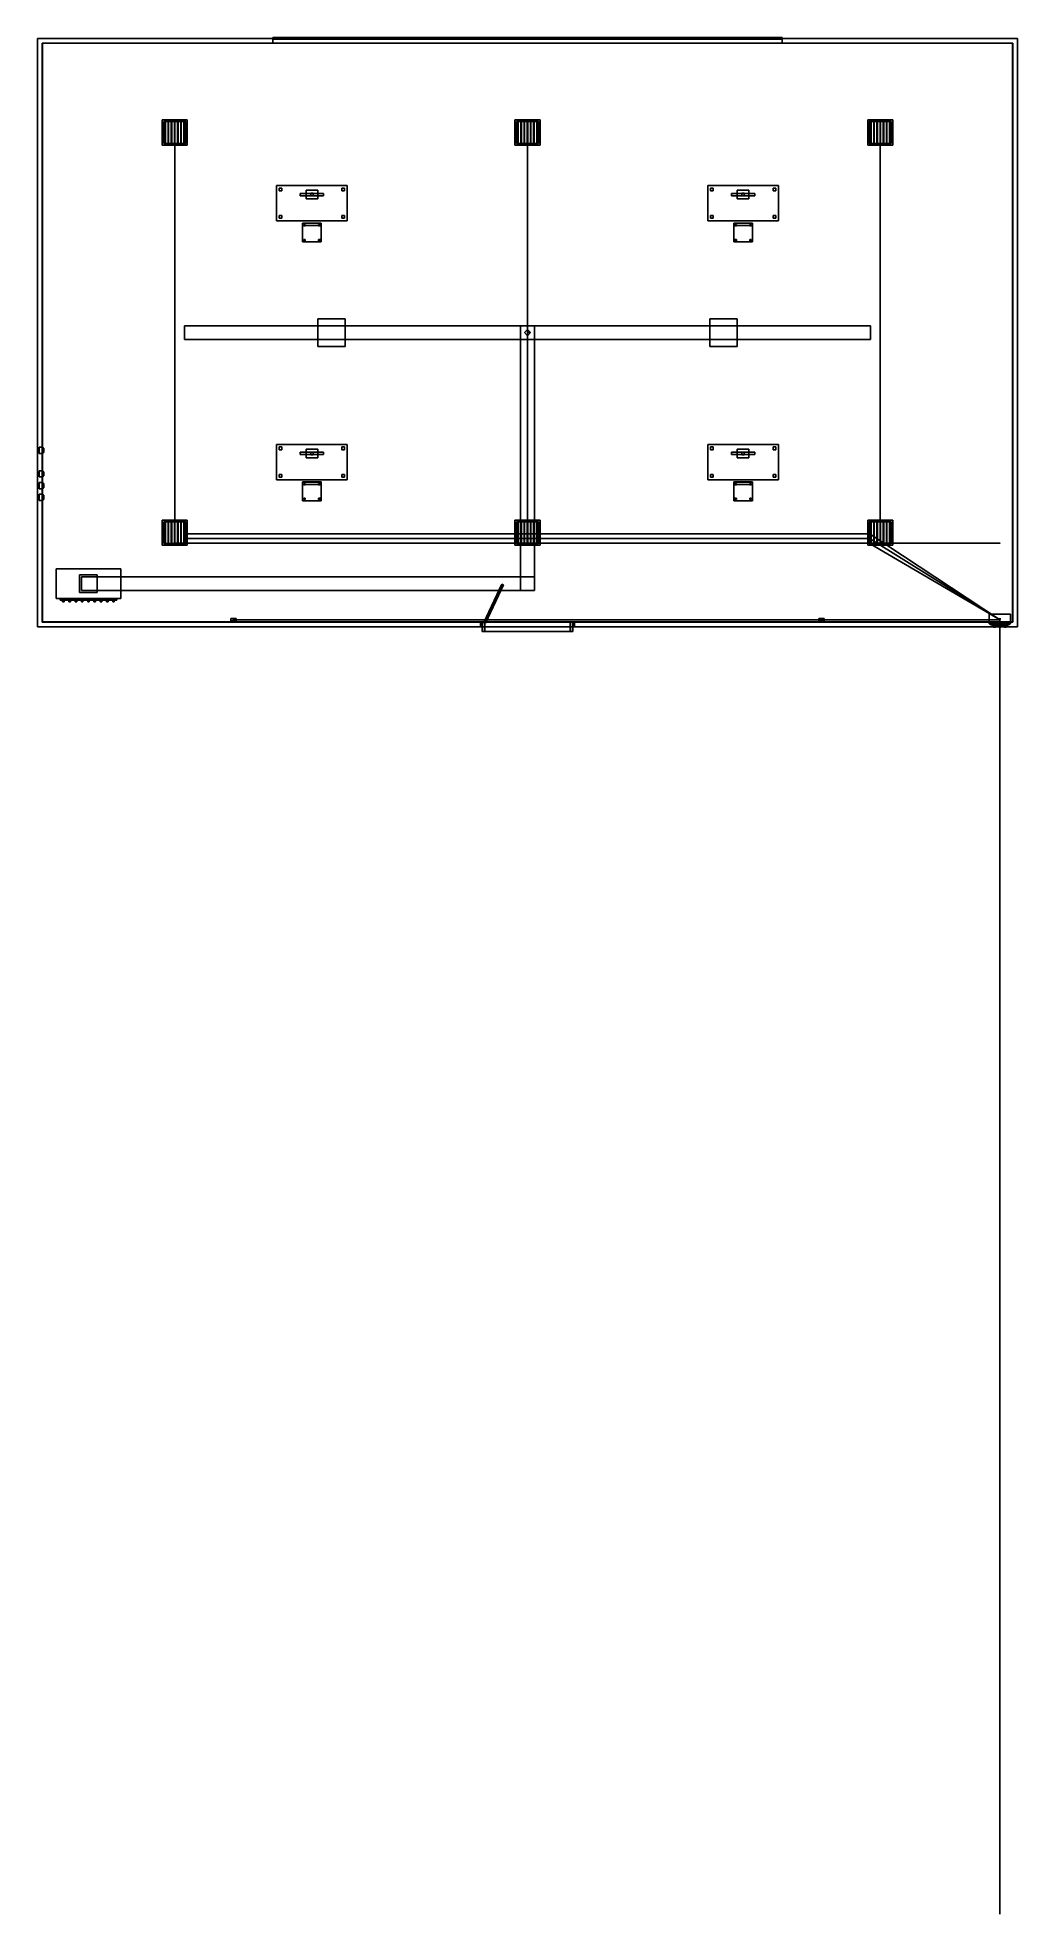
# Model space of a CAD drawing. Header units: millimetres. Extents: x -200500 to -175500, y -226300 to -178478.
import ezdxf

# ---------------------------------------------------------------- set-up
doc = ezdxf.new("R2010")
doc.units = ezdxf.units.MM

msp = doc.modelspace()

# ---------------------------------------------------------------- linework, layer by layer
at = {"layer": 'electrical'}
for p, q in [((-196992.21, -180900), (-197007.79, -180900)), ((-197007.79, -180900), (-197000, -180900)), ((-197000, -180900), (-196992.21, -180900)), ((-197000, -191370), (-197000, -180900)), ((-187992.21, -180900), (-188007.79, -180900)), ((-188007.79, -180900), (-188000, -180900)), ((-188000, -180900), (-187992.21, -180900)), ((-188000, -191370), (-188000, -180900)), ((-178992.21, -180900), (-179007.79, -180900)), ((-179007.79, -180900), (-179000, -180900)), ((-179000, -180900), (-178992.21, -180900)), ((-179000, -191370), (-179000, -180900)), ((-196750, -191141.26), (-196750, -191118.74)), ((-196750, -191118.74), (-196750, -191130)), ((-196750, -191130), (-196750, -191141.26)), ((-179250, -191130), (-196750, -191130)), ((-196750, -191261.26), (-196750, -191238.74)), ((-196750, -191238.74), (-196750, -191250)), ((-196750, -191250), (-196750, -191261.26)), ((-179250, -191250), (-196750, -191250)), ((-179257.14, -191140.86), (-179246.43, -191124.57)), ((-179246.43, -191124.57), (-179257.14, -191140.86)), ((-175957.14, -193310.86), (-179257.14, -191140.86)), ((-179256.86, -191261.04), (-179246.57, -191244.48)), ((-179246.57, -191244.48), (-179256.86, -191261.04)), ((-175956.86, -193311.04), (-179256.86, -191261.04)), ((-179250, -191141.26), (-179250, -191118.74)), ((-179250, -191118.74), (-179250, -191130)), ((-179250, -191130), (-179250, -191141.26)), ((-179250, -191130), (-179235.96, -191130)), ((-179235.96, -191130), (-179250, -191130)), ((-179250, -191261.26), (-179250, -191238.74)), ((-179250, -191238.74), (-179250, -191250)), ((-179250, -191250), (-179250, -191261.26)), ((-179250, -191250), (-179235.96, -191250)), ((-179235.96, -191250), (-179250, -191250)), ((-179246.57, -191244.48), (-179246.57, -191244.48)), ((-179246.43, -191124.57), (-179246.43, -191124.57)), ((-196992.21, -191370), (-197007.79, -191370)), ((-197007.79, -191370), (-197000, -191370)), ((-197000, -191377.79), (-197000, -191362.21)), ((-197000, -191362.21), (-197000, -191370)), ((-197000, -191370), (-197000, -191377.79)), ((-175950, -191370), (-197000, -191370)), ((-197000, -191370), (-196992.21, -191370)), ((-196750, -191381.26), (-196750, -191358.74)), ((-196750, -191358.74), (-196750, -191370)), ((-196750, -191370), (-196750, -191381.26)), ((-179250, -191370), (-196750, -191370)), ((-187992.21, -191370), (-188007.79, -191370)), ((-188007.79, -191370), (-188000, -191370)), ((-188000, -191370), (-187992.21, -191370)), ((-179256.56, -191381.22), (-179246.72, -191364.39)), ((-179246.72, -191364.39), (-179256.56, -191381.22)), ((-175956.56, -193311.22), (-179256.56, -191381.22)), ((-179250, -191381.26), (-179250, -191358.74)), ((-179250, -191358.74), (-179250, -191370)), ((-179250, -191370), (-179250, -191381.26)), ((-179250, -191370), (-179235.96, -191370)), ((-179235.96, -191370), (-179250, -191370)), ((-179246.72, -191364.39), (-179246.72, -191364.39)), ((-178992.21, -191370), (-179007.79, -191370)), ((-179007.79, -191370), (-179000, -191370)), ((-179000, -191370), (-178992.21, -191370)), ((-175950, -191377.79), (-175950, -191362.21)), ((-175950, -191362.21), (-175950, -191370)), ((-175950, -191370), (-175950, -191377.79)), ((-176225, -193425), (-176225, -193175)), ((-176225, -193175), (-175675, -193175)), ((-175675, -193425), (-175675, -193175)), ((-195565, -193350), (-195565, -193290)), ((-195565, -193290), (-195435, -193290)), ((-195565, -193350), (-195435, -193350)), ((-195491, -193320), (-195504.5, -193312.21)), ((-195504.5, -193312.21), (-195504.5, -193327.79)), ((-195504.5, -193327.79), (-195491, -193320)), ((-195500, -193327.79), (-195500, -193312.21)), ((-195500, -193312.21), (-195500, -193320)), ((-195500, -193320), (-175950, -193320)), ((-195500, -193320), (-195500, -193327.79)), ((-195500, -193320), (-195490.28, -193320)), ((-195490.28, -193320), (-195500, -193320)), ((-195435, -193350), (-195435, -193290)), ((-180565, -193350), (-180565, -193290)), ((-180565, -193290), (-180435, -193290)), ((-180565, -193350), (-180435, -193350)), ((-180491, -193320), (-180504.5, -193312.21)), ((-180504.5, -193312.21), (-180504.5, -193327.79)), ((-180504.5, -193327.79), (-180491, -193320)), ((-180500, -193327.79), (-180500, -193312.21)), ((-180500, -193312.21), (-180500, -193320)), ((-180500, -193320), (-175950, -193320)), ((-180500, -193320), (-180500, -193327.79)), ((-180500, -193320), (-180490.28, -193320)), ((-180490.28, -193320), (-180500, -193320)), ((-180435, -193350), (-180435, -193290)), ((-176225, -193425), (-175675, -193425)), ((-176185, -193452.5), (-176185, -193417.5)), ((-176185, -193417.5), (-175715, -193417.5)), ((-176185, -193452.5), (-175715, -193452.5)), ((-176137.5, -193490), (-176137.5, -193450)), ((-176137.5, -193450), (-176037.5, -193450)), ((-176137.5, -193490), (-176037.5, -193490)), ((-176064.12, -193480), (-176110.88, -193480)), ((-176110.88, -193480), (-176087.5, -193480)), ((-176064.12, -193505), (-176110.88, -193505)), ((-176110.88, -193505), (-176087.5, -193505)), ((-176087.5, -193480), (-176087.5, -193505)), ((-176087.5, -193480), (-176064.12, -193480)), ((-176087.5, -193505), (-176064.12, -193505)), ((-176037.5, -193490), (-176037.5, -193450)), ((-176000, -193490), (-176000, -193450)), ((-176000, -193450), (-175900, -193450)), ((-176000, -193490), (-175900, -193490)), ((-175926.62, -193480), (-175973.38, -193480)), ((-175973.38, -193480), (-175950, -193480)), ((-175926.62, -193505), (-175973.38, -193505)), ((-175973.38, -193505), (-175950, -193505)), ((-175968, -193300), (-175941, -193284.41)), ((-175941, -193315.59), (-175968, -193300)), ((-175934.41, -193300), (-175965.59, -193300)), ((-175965.59, -193300), (-175950, -193300)), ((-175957.14, -193310.86), (-175946.43, -193294.57)), ((-175946.43, -193294.57), (-175957.14, -193310.86)), ((-175956.86, -193311.04), (-175946.57, -193294.48)), ((-175946.57, -193294.48), (-175956.86, -193311.04)), ((-175956.56, -193311.22), (-175946.72, -193294.39)), ((-175946.72, -193294.39), (-175956.56, -193311.22)), ((-175937, -193300), (-175956.5, -193288.74)), ((-175956.5, -193288.74), (-175956.5, -193311.26)), ((-175937, -193300), (-175956.5, -193288.74)), ((-175956.5, -193288.74), (-175956.5, -193311.26)), ((-175937, -193300), (-175956.5, -193288.74)), ((-175956.5, -193288.74), (-175956.5, -193311.26)), ((-175956.5, -193311.26), (-175937, -193300)), ((-175956.5, -193311.26), (-175937, -193300)), ((-175956.5, -193311.26), (-175937, -193300)), ((-175950, -193300), (-175934.41, -193300)), ((-175950, -226300), (-175950, -193300)), ((-175950, -193300), (-175930.56, -193300)), ((-175930.56, -193300), (-175950, -193300)), ((-175950, -193300), (-175935.96, -193300)), ((-175935.96, -193300), (-175950, -193300)), ((-175950, -193300), (-175935.96, -193300)), ((-175935.96, -193300), (-175950, -193300)), ((-175950, -193300), (-175935.96, -193300)), ((-175935.96, -193300), (-175950, -193300)), ((-175950, -193327.79), (-175950, -193312.21)), ((-175950, -193312.21), (-175950, -193320)), ((-175950, -193327.79), (-175950, -193312.21)), ((-175950, -193312.21), (-175950, -193320)), ((-175950, -193320), (-175950, -193327.79)), ((-175950, -193320), (-175950, -193327.79)), ((-175950, -193480), (-175950, -193505)), ((-175950, -193480), (-175926.62, -193480)), ((-175950, -193505), (-175926.62, -193505)), ((-175946.72, -193294.39), (-175946.72, -193294.39)), ((-175946.57, -193294.48), (-175946.57, -193294.48)), ((-175946.43, -193294.57), (-175946.43, -193294.57)), ((-175941, -193284.41), (-175941, -193315.59)), ((-175900, -193490), (-175900, -193450)), ((-175862.5, -193490), (-175862.5, -193450)), ((-175862.5, -193450), (-175762.5, -193450)), ((-175862.5, -193490), (-175762.5, -193490)), ((-175789.12, -193480), (-175835.88, -193480)), ((-175835.88, -193480), (-175812.5, -193480)), ((-175789.12, -193505), (-175835.88, -193505)), ((-175835.88, -193505), (-175812.5, -193505)), ((-175812.5, -193480), (-175812.5, -193505)), ((-175812.5, -193480), (-175789.12, -193480)), ((-175812.5, -193505), (-175789.12, -193505)), ((-175762.5, -193490), (-175762.5, -193450)), ((-175715, -193452.5), (-175715, -193417.5)), ((-175934.41, -226300), (-175965.59, -226300)), ((-175965.59, -226300), (-175950, -226300)), ((-175950, -226300), (-175934.41, -226300))]:
    msp.add_line(p, q, dxfattribs=at)
at = {"layer": 'hvac'}
for p, q in [((-196750, -186175), (-196750, -185825)), ((-196750, -185825), (-179250, -185825)), ((-193350, -186350), (-193350, -185650)), ((-193350, -185650), (-192650, -185650)), ((-192650, -186350), (-192650, -185650)), ((-188175, -192575), (-188175, -185825)), ((-188175, -185825), (-187825, -185825)), ((-187825, -192575), (-187825, -185825)), ((-183350, -186350), (-183350, -185650)), ((-183350, -185650), (-182650, -185650)), ((-182650, -186350), (-182650, -185650)), ((-179250, -186175), (-179250, -185825)), ((-196750, -186175), (-179250, -186175)), ((-193350, -186350), (-192650, -186350)), ((-183350, -186350), (-182650, -186350)), ((-200025, -192775), (-200025, -192025)), ((-200025, -192025), (-198375, -192025)), ((-199425, -192625), (-199425, -192175)), ((-199425, -192175), (-198975, -192175)), ((-199375, -192575), (-199375, -192225)), ((-199375, -192225), (-187825, -192225)), ((-198975, -192625), (-198975, -192175)), ((-198375, -192775), (-198375, -192025)), ((-187825, -192575), (-187825, -192225)), ((-199425, -192625), (-198975, -192625)), ((-199375, -192575), (-187825, -192575)), ((-188175, -192575), (-187825, -192575)), ((-200025, -192775), (-198375, -192775)), ((-199925, -192820), (-199925, -192780)), ((-199925, -192780), (-198475, -192780)), ((-199925, -192820), (-198475, -192820)), ((-199860, -192860), (-199860, -192800)), ((-199860, -192800), (-199820, -192800)), ((-199860, -192860), (-199820, -192860)), ((-199820, -192860), (-199820, -192800)), ((-199700, -192860), (-199700, -192800)), ((-199700, -192800), (-199660, -192800)), ((-199700, -192860), (-199660, -192860)), ((-199660, -192860), (-199660, -192800)), ((-199540, -192860), (-199540, -192800)), ((-199540, -192800), (-199500, -192800)), ((-199540, -192860), (-199500, -192860)), ((-199500, -192860), (-199500, -192800)), ((-199380, -192860), (-199380, -192800)), ((-199380, -192800), (-199340, -192800)), ((-199380, -192860), (-199340, -192860)), ((-199340, -192860), (-199340, -192800)), ((-199220, -192860), (-199220, -192800)), ((-199220, -192800), (-199180, -192800)), ((-199220, -192860), (-199180, -192860)), ((-199180, -192860), (-199180, -192800)), ((-199060, -192860), (-199060, -192800)), ((-199060, -192800), (-199020, -192800)), ((-199060, -192860), (-199020, -192860)), ((-199020, -192860), (-199020, -192800)), ((-198900, -192860), (-198900, -192800)), ((-198900, -192800), (-198860, -192800)), ((-198900, -192860), (-198860, -192860)), ((-198860, -192860), (-198860, -192800)), ((-198740, -192860), (-198740, -192800)), ((-198740, -192800), (-198700, -192800)), ((-198740, -192860), (-198700, -192860)), ((-198700, -192860), (-198700, -192800)), ((-198580, -192860), (-198580, -192800)), ((-198580, -192800), (-198540, -192800)), ((-198580, -192860), (-198540, -192860)), ((-198540, -192860), (-198540, -192800)), ((-198475, -192820), (-198475, -192780))]:
    msp.add_line(p, q, dxfattribs=at)
at = {"layer": 'interiors'}
for p, q in [((-200500, -193500), (-200500, -178500)), ((-200500, -178500), (-175500, -178500)), ((-175620, -178620), (-200380, -178620)), ((-200380, -193380), (-200380, -178620)), ((-200375, -193375), (-200375, -178625)), ((-200375, -178625), (-175625, -178625)), ((-194500, -178522.5), (-194500, -178477.5)), ((-194500, -178477.5), (-181500, -178477.5)), ((-194500, -178500), (-181500, -178500)), ((-194500, -178620), (-194500, -178500)), ((-194500, -178522.5), (-181500, -178522.5)), ((-194500, -178620), (-181500, -178620)), ((-181500, -178522.5), (-181500, -178477.5)), ((-181500, -178620), (-181500, -178500)), ((-175625, -193375), (-175625, -178625)), ((-175620, -193380), (-175620, -178620)), ((-175500, -193500), (-175500, -178500)), ((-194400, -183150), (-194400, -182250)), ((-194400, -182250), (-192600, -182250)), ((-194335, -182385), (-194335, -182315)), ((-194335, -182315), (-194265, -182315)), ((-194335, -182385), (-194265, -182385)), ((-194265, -182385), (-194265, -182315)), ((-193800, -182510), (-193800, -182450)), ((-193800, -182450), (-193200, -182450)), ((-193800, -182510), (-193200, -182510)), ((-193650, -182590), (-193650, -182370)), ((-193650, -182370), (-193350, -182370)), ((-193650, -182590), (-193350, -182590)), ((-193530, -182515), (-193530, -182445)), ((-193530, -182445), (-193470, -182445)), ((-193530, -182515), (-193470, -182515)), ((-193470, -182515), (-193470, -182445)), ((-193350, -182590), (-193350, -182370)), ((-193200, -182510), (-193200, -182450)), ((-192735, -182385), (-192735, -182315)), ((-192735, -182315), (-192665, -182315)), ((-192735, -182385), (-192665, -182385)), ((-192665, -182385), (-192665, -182315)), ((-192600, -183150), (-192600, -182250)), ((-183400, -183150), (-183400, -182250)), ((-183400, -182250), (-181600, -182250)), ((-183335, -182385), (-183335, -182315)), ((-183335, -182315), (-183265, -182315)), ((-183335, -182385), (-183265, -182385)), ((-183265, -182385), (-183265, -182315)), ((-182800, -182510), (-182800, -182450)), ((-182800, -182450), (-182200, -182450)), ((-182800, -182510), (-182200, -182510)), ((-182650, -182590), (-182650, -182370)), ((-182650, -182370), (-182350, -182370)), ((-182650, -182590), (-182350, -182590)), ((-182530, -182515), (-182530, -182445)), ((-182530, -182445), (-182470, -182445)), ((-182530, -182515), (-182470, -182515)), ((-182470, -182515), (-182470, -182445)), ((-182350, -182590), (-182350, -182370)), ((-182200, -182510), (-182200, -182450)), ((-181735, -182385), (-181735, -182315)), ((-181735, -182315), (-181665, -182315)), ((-181735, -182385), (-181665, -182385)), ((-181665, -182385), (-181665, -182315)), ((-181600, -183150), (-181600, -182250)), ((-194400, -183150), (-192600, -183150)), ((-194335, -183085), (-194335, -183015)), ((-194335, -183015), (-194265, -183015)), ((-194335, -183085), (-194265, -183085)), ((-194265, -183085), (-194265, -183015)), ((-192735, -183085), (-192735, -183015)), ((-192735, -183015), (-192665, -183015)), ((-192735, -183085), (-192665, -183085)), ((-192665, -183085), (-192665, -183015)), ((-183400, -183150), (-181600, -183150)), ((-183335, -183085), (-183335, -183015)), ((-183335, -183015), (-183265, -183015)), ((-183335, -183085), (-183265, -183085)), ((-183265, -183085), (-183265, -183015)), ((-181735, -183085), (-181735, -183015)), ((-181735, -183015), (-181665, -183015)), ((-181735, -183085), (-181665, -183085)), ((-181665, -183085), (-181665, -183015)), ((-193740, -183272.5), (-193740, -183207.5)), ((-193740, -183207.5), (-193260, -183207.5)), ((-193740, -183690), (-193740, -183210)), ((-193740, -183210), (-193260, -183210)), ((-193740, -183272.5), (-193260, -183272.5)), ((-193707.5, -183277.5), (-193707.5, -183242.5)), ((-193707.5, -183242.5), (-193672.5, -183242.5)), ((-193707.5, -183277.5), (-193672.5, -183277.5)), ((-193707.5, -183657.5), (-193707.5, -183622.5)), ((-193707.5, -183622.5), (-193672.5, -183622.5)), ((-193672.5, -183277.5), (-193672.5, -183242.5)), ((-193672.5, -183657.5), (-193672.5, -183622.5)), ((-193327.5, -183277.5), (-193327.5, -183242.5)), ((-193327.5, -183242.5), (-193292.5, -183242.5)), ((-193327.5, -183277.5), (-193292.5, -183277.5)), ((-193327.5, -183657.5), (-193327.5, -183622.5)), ((-193327.5, -183622.5), (-193292.5, -183622.5)), ((-193292.5, -183277.5), (-193292.5, -183242.5)), ((-193292.5, -183657.5), (-193292.5, -183622.5)), ((-193260, -183272.5), (-193260, -183207.5)), ((-193260, -183690), (-193260, -183210)), ((-182740, -183272.5), (-182740, -183207.5)), ((-182740, -183207.5), (-182260, -183207.5)), ((-182740, -183690), (-182740, -183210)), ((-182740, -183210), (-182260, -183210)), ((-182740, -183272.5), (-182260, -183272.5)), ((-182707.5, -183277.5), (-182707.5, -183242.5)), ((-182707.5, -183242.5), (-182672.5, -183242.5)), ((-182707.5, -183277.5), (-182672.5, -183277.5)), ((-182707.5, -183657.5), (-182707.5, -183622.5)), ((-182707.5, -183622.5), (-182672.5, -183622.5)), ((-182672.5, -183277.5), (-182672.5, -183242.5)), ((-182672.5, -183657.5), (-182672.5, -183622.5)), ((-182327.5, -183277.5), (-182327.5, -183242.5)), ((-182327.5, -183242.5), (-182292.5, -183242.5)), ((-182327.5, -183277.5), (-182292.5, -183277.5)), ((-182327.5, -183657.5), (-182327.5, -183622.5)), ((-182327.5, -183622.5), (-182292.5, -183622.5)), ((-182292.5, -183277.5), (-182292.5, -183242.5)), ((-182292.5, -183657.5), (-182292.5, -183622.5)), ((-182260, -183272.5), (-182260, -183207.5)), ((-182260, -183690), (-182260, -183210)), ((-193740, -183690), (-193260, -183690)), ((-193707.5, -183657.5), (-193672.5, -183657.5)), ((-193327.5, -183657.5), (-193292.5, -183657.5)), ((-182740, -183690), (-182260, -183690)), ((-182707.5, -183657.5), (-182672.5, -183657.5)), ((-182327.5, -183657.5), (-182292.5, -183657.5)), ((-194400, -189750), (-194400, -188850)), ((-194400, -188850), (-192600, -188850)), ((-192600, -189750), (-192600, -188850)), ((-183400, -189750), (-183400, -188850)), ((-183400, -188850), (-181600, -188850)), ((-181600, -189750), (-181600, -188850)), ((-194335, -188985), (-194335, -188915)), ((-194335, -188915), (-194265, -188915)), ((-194335, -188985), (-194265, -188985)), ((-194265, -188985), (-194265, -188915)), ((-193800, -189110), (-193800, -189050)), ((-193800, -189050), (-193200, -189050)), ((-193800, -189110), (-193200, -189110)), ((-193650, -189190), (-193650, -188970)), ((-193650, -188970), (-193350, -188970)), ((-193650, -189190), (-193350, -189190)), ((-193530, -189115), (-193530, -189045)), ((-193530, -189045), (-193470, -189045)), ((-193530, -189115), (-193470, -189115)), ((-193470, -189115), (-193470, -189045)), ((-193350, -189190), (-193350, -188970)), ((-193200, -189110), (-193200, -189050)), ((-192735, -188985), (-192735, -188915)), ((-192735, -188915), (-192665, -188915)), ((-192735, -188985), (-192665, -188985)), ((-192665, -188985), (-192665, -188915)), ((-183335, -188985), (-183335, -188915)), ((-183335, -188915), (-183265, -188915)), ((-183335, -188985), (-183265, -188985)), ((-183265, -188985), (-183265, -188915)), ((-182800, -189110), (-182800, -189050)), ((-182800, -189050), (-182200, -189050)), ((-182800, -189110), (-182200, -189110)), ((-182650, -189190), (-182650, -188970)), ((-182650, -188970), (-182350, -188970)), ((-182650, -189190), (-182350, -189190)), ((-182530, -189115), (-182530, -189045)), ((-182530, -189045), (-182470, -189045)), ((-182530, -189115), (-182470, -189115)), ((-182470, -189115), (-182470, -189045)), ((-182350, -189190), (-182350, -188970)), ((-182200, -189110), (-182200, -189050)), ((-181735, -188985), (-181735, -188915)), ((-181735, -188915), (-181665, -188915)), ((-181735, -188985), (-181665, -188985)), ((-181665, -188985), (-181665, -188915)), ((-194400, -189750), (-192600, -189750)), ((-194335, -189685), (-194335, -189615)), ((-194335, -189615), (-194265, -189615)), ((-194335, -189685), (-194265, -189685)), ((-194265, -189685), (-194265, -189615)), ((-193740, -189872.5), (-193740, -189807.5)), ((-193740, -189807.5), (-193260, -189807.5)), ((-193740, -190290), (-193740, -189810)), ((-193740, -189810), (-193260, -189810)), ((-193707.5, -189877.5), (-193707.5, -189842.5)), ((-193707.5, -189842.5), (-193672.5, -189842.5)), ((-193672.5, -189877.5), (-193672.5, -189842.5)), ((-193327.5, -189877.5), (-193327.5, -189842.5)), ((-193327.5, -189842.5), (-193292.5, -189842.5)), ((-193292.5, -189877.5), (-193292.5, -189842.5)), ((-193260, -189872.5), (-193260, -189807.5)), ((-193260, -190290), (-193260, -189810)), ((-192735, -189685), (-192735, -189615)), ((-192735, -189615), (-192665, -189615)), ((-192735, -189685), (-192665, -189685)), ((-192665, -189685), (-192665, -189615)), ((-183400, -189750), (-181600, -189750)), ((-183335, -189685), (-183335, -189615)), ((-183335, -189615), (-183265, -189615)), ((-183335, -189685), (-183265, -189685)), ((-183265, -189685), (-183265, -189615)), ((-182740, -189872.5), (-182740, -189807.5)), ((-182740, -189807.5), (-182260, -189807.5)), ((-182740, -190290), (-182740, -189810)), ((-182740, -189810), (-182260, -189810)), ((-182707.5, -189877.5), (-182707.5, -189842.5)), ((-182707.5, -189842.5), (-182672.5, -189842.5)), ((-182672.5, -189877.5), (-182672.5, -189842.5)), ((-182327.5, -189877.5), (-182327.5, -189842.5)), ((-182327.5, -189842.5), (-182292.5, -189842.5)), ((-182292.5, -189877.5), (-182292.5, -189842.5)), ((-182260, -189872.5), (-182260, -189807.5)), ((-182260, -190290), (-182260, -189810)), ((-181735, -189685), (-181735, -189615)), ((-181735, -189615), (-181665, -189615)), ((-181735, -189685), (-181665, -189685)), ((-181665, -189685), (-181665, -189615)), ((-193740, -189872.5), (-193260, -189872.5)), ((-193740, -190290), (-193260, -190290)), ((-193707.5, -189877.5), (-193672.5, -189877.5)), ((-193707.5, -190257.5), (-193707.5, -190222.5)), ((-193707.5, -190222.5), (-193672.5, -190222.5)), ((-193707.5, -190257.5), (-193672.5, -190257.5)), ((-193672.5, -190257.5), (-193672.5, -190222.5)), ((-193327.5, -189877.5), (-193292.5, -189877.5)), ((-193327.5, -190257.5), (-193327.5, -190222.5)), ((-193327.5, -190222.5), (-193292.5, -190222.5)), ((-193327.5, -190257.5), (-193292.5, -190257.5)), ((-193292.5, -190257.5), (-193292.5, -190222.5)), ((-182740, -189872.5), (-182260, -189872.5)), ((-182740, -190290), (-182260, -190290)), ((-182707.5, -189877.5), (-182672.5, -189877.5)), ((-182707.5, -190257.5), (-182707.5, -190222.5)), ((-182707.5, -190222.5), (-182672.5, -190222.5)), ((-182707.5, -190257.5), (-182672.5, -190257.5)), ((-182672.5, -190257.5), (-182672.5, -190222.5)), ((-182327.5, -189877.5), (-182292.5, -189877.5)), ((-182327.5, -190257.5), (-182327.5, -190222.5)), ((-182327.5, -190222.5), (-182292.5, -190222.5)), ((-182327.5, -190257.5), (-182292.5, -190257.5)), ((-182292.5, -190257.5), (-182292.5, -190222.5)), ((-189110.39, -193390.49), (-188653.96, -192411.68)), ((-189069.61, -193409.51), (-188613.18, -192430.7)), ((-188613.18, -192430.7), (-188653.96, -192411.68)), ((-200500, -193500), (-189200, -193500)), ((-200500, -193500), (-175500, -193500)), ((-175620, -193380), (-200380, -193380)), ((-189200, -193380), (-200380, -193380)), ((-200375, -193375), (-175625, -193375)), ((-189200, -193500), (-189200, -193380)), ((-189200, -193380), (-186800, -193380)), ((-189200, -193500), (-186800, -193500)), ((-189155, -193620), (-189155, -193380)), ((-189155, -193380), (-189085, -193380)), ((-189155, -193620), (-189085, -193620)), ((-189150, -193620), (-189150, -193380)), ((-189150, -193380), (-186850, -193380)), ((-189150, -193620), (-186850, -193620)), ((-189069.61, -193409.51), (-189110.39, -193390.49)), ((-189085, -193620), (-189085, -193380)), ((-186915, -193620), (-186915, -193380)), ((-186915, -193380), (-186845, -193380)), ((-186915, -193620), (-186845, -193620)), ((-186850, -193620), (-186850, -193380)), ((-186845, -193620), (-186845, -193380)), ((-186800, -193500), (-186800, -193380)), ((-175620, -193380), (-186800, -193380)), ((-186800, -193500), (-175500, -193500))]:
    msp.add_line(p, q, dxfattribs=at)
at = {"layer": 'lighting'}
for p, q in [((-197320, -181220), (-197320, -180580)), ((-197320, -180580), (-196680, -180580)), ((-197280, -181180), (-197280, -180620)), ((-197280, -180620), (-196720, -180620)), ((-197246, -181170), (-197246, -180630)), ((-197246, -180630), (-197234, -180630)), ((-197234, -181170), (-197234, -180630)), ((-197166, -181170), (-197166, -180630)), ((-197166, -180630), (-197154, -180630)), ((-197154, -181170), (-197154, -180630)), ((-197086, -181170), (-197086, -180630)), ((-197086, -180630), (-197074, -180630)), ((-197074, -181170), (-197074, -180630)), ((-197006, -181170), (-197006, -180630)), ((-197006, -180630), (-196994, -180630)), ((-196994, -181170), (-196994, -180630)), ((-196926, -181170), (-196926, -180630)), ((-196926, -180630), (-196914, -180630)), ((-196914, -181170), (-196914, -180630)), ((-196846, -181170), (-196846, -180630)), ((-196846, -180630), (-196834, -180630)), ((-196834, -181170), (-196834, -180630)), ((-196766, -181170), (-196766, -180630)), ((-196766, -180630), (-196754, -180630)), ((-196754, -181170), (-196754, -180630)), ((-196720, -181180), (-196720, -180620)), ((-196680, -181220), (-196680, -180580)), ((-188320, -181220), (-188320, -180580)), ((-188320, -180580), (-187680, -180580)), ((-188280, -181180), (-188280, -180620)), ((-188280, -180620), (-187720, -180620)), ((-188246, -181170), (-188246, -180630)), ((-188246, -180630), (-188234, -180630)), ((-188234, -181170), (-188234, -180630)), ((-188166, -181170), (-188166, -180630)), ((-188166, -180630), (-188154, -180630)), ((-188154, -181170), (-188154, -180630)), ((-188086, -181170), (-188086, -180630)), ((-188086, -180630), (-188074, -180630)), ((-188074, -181170), (-188074, -180630)), ((-188006, -181170), (-188006, -180630)), ((-188006, -180630), (-187994, -180630)), ((-187994, -181170), (-187994, -180630)), ((-187926, -181170), (-187926, -180630)), ((-187926, -180630), (-187914, -180630)), ((-187914, -181170), (-187914, -180630)), ((-187846, -181170), (-187846, -180630)), ((-187846, -180630), (-187834, -180630)), ((-187834, -181170), (-187834, -180630)), ((-187766, -181170), (-187766, -180630)), ((-187766, -180630), (-187754, -180630)), ((-187754, -181170), (-187754, -180630)), ((-187720, -181180), (-187720, -180620)), ((-187680, -181220), (-187680, -180580)), ((-179320, -181220), (-179320, -180580)), ((-179320, -180580), (-178680, -180580)), ((-179280, -181180), (-179280, -180620)), ((-179280, -180620), (-178720, -180620)), ((-179246, -181170), (-179246, -180630)), ((-179246, -180630), (-179234, -180630)), ((-179234, -181170), (-179234, -180630)), ((-179166, -181170), (-179166, -180630)), ((-179166, -180630), (-179154, -180630)), ((-179154, -181170), (-179154, -180630)), ((-179086, -181170), (-179086, -180630)), ((-179086, -180630), (-179074, -180630)), ((-179074, -181170), (-179074, -180630)), ((-179006, -181170), (-179006, -180630)), ((-179006, -180630), (-178994, -180630)), ((-178994, -181170), (-178994, -180630)), ((-178926, -181170), (-178926, -180630)), ((-178926, -180630), (-178914, -180630)), ((-178914, -181170), (-178914, -180630)), ((-178846, -181170), (-178846, -180630)), ((-178846, -180630), (-178834, -180630)), ((-178834, -181170), (-178834, -180630)), ((-178766, -181170), (-178766, -180630)), ((-178766, -180630), (-178754, -180630)), ((-178754, -181170), (-178754, -180630)), ((-178720, -181180), (-178720, -180620)), ((-178680, -181220), (-178680, -180580)), ((-197320, -181220), (-196680, -181220)), ((-197280, -181180), (-196720, -181180)), ((-197246, -181170), (-197234, -181170)), ((-197166, -181170), (-197154, -181170)), ((-197086, -181170), (-197074, -181170)), ((-197006, -181170), (-196994, -181170)), ((-196991, -180900), (-197004.5, -180892.21)), ((-197004.5, -180892.21), (-197004.5, -180907.79)), ((-197004.5, -180907.79), (-196991, -180900)), ((-196926, -181170), (-196914, -181170)), ((-196846, -181170), (-196834, -181170)), ((-196766, -181170), (-196754, -181170)), ((-188320, -181220), (-187680, -181220)), ((-188280, -181180), (-187720, -181180)), ((-188246, -181170), (-188234, -181170)), ((-188166, -181170), (-188154, -181170)), ((-188086, -181170), (-188074, -181170)), ((-188006, -181170), (-187994, -181170)), ((-187991, -180900), (-188004.5, -180892.21)), ((-188004.5, -180892.21), (-188004.5, -180907.79)), ((-188004.5, -180907.79), (-187991, -180900)), ((-187926, -181170), (-187914, -181170)), ((-187846, -181170), (-187834, -181170)), ((-187766, -181170), (-187754, -181170)), ((-179320, -181220), (-178680, -181220)), ((-179280, -181180), (-178720, -181180)), ((-179246, -181170), (-179234, -181170)), ((-179166, -181170), (-179154, -181170)), ((-179086, -181170), (-179074, -181170)), ((-179006, -181170), (-178994, -181170)), ((-178991, -180900), (-179004.5, -180892.21)), ((-179004.5, -180892.21), (-179004.5, -180907.79)), ((-179004.5, -180907.79), (-178991, -180900)), ((-178926, -181170), (-178914, -181170)), ((-178846, -181170), (-178834, -181170)), ((-178766, -181170), (-178754, -181170)), ((-197320, -191420), (-197320, -190780)), ((-197320, -190780), (-196680, -190780)), ((-196680, -191420), (-196680, -190780)), ((-188320, -191420), (-188320, -190780)), ((-188320, -190780), (-187680, -190780)), ((-187680, -191420), (-187680, -190780)), ((-179320, -191420), (-179320, -190780)), ((-179320, -190780), (-178680, -190780)), ((-178680, -191420), (-178680, -190780)), ((-197280, -191380), (-197280, -190820)), ((-197280, -190820), (-196720, -190820)), ((-197246, -191370), (-197246, -190830)), ((-197246, -190830), (-197234, -190830)), ((-197234, -191370), (-197234, -190830)), ((-197166, -191370), (-197166, -190830)), ((-197166, -190830), (-197154, -190830)), ((-197154, -191370), (-197154, -190830)), ((-197086, -191370), (-197086, -190830)), ((-197086, -190830), (-197074, -190830)), ((-197074, -191370), (-197074, -190830)), ((-197006, -191370), (-197006, -190830)), ((-197006, -190830), (-196994, -190830)), ((-196991, -191100), (-197004.5, -191092.21)), ((-197004.5, -191092.21), (-197004.5, -191107.79)), ((-197004.5, -191107.79), (-196991, -191100)), ((-196994, -191370), (-196994, -190830)), ((-196926, -191370), (-196926, -190830)), ((-196926, -190830), (-196914, -190830)), ((-196914, -191370), (-196914, -190830)), ((-196846, -191370), (-196846, -190830)), ((-196846, -190830), (-196834, -190830)), ((-196834, -191370), (-196834, -190830)), ((-196766, -191370), (-196766, -190830)), ((-196766, -190830), (-196754, -190830)), ((-196754, -191370), (-196754, -190830)), ((-196720, -191380), (-196720, -190820)), ((-188280, -191380), (-188280, -190820)), ((-188280, -190820), (-187720, -190820)), ((-188246, -191370), (-188246, -190830)), ((-188246, -190830), (-188234, -190830)), ((-188234, -191370), (-188234, -190830)), ((-188166, -191370), (-188166, -190830)), ((-188166, -190830), (-188154, -190830)), ((-188154, -191370), (-188154, -190830)), ((-188086, -191370), (-188086, -190830)), ((-188086, -190830), (-188074, -190830)), ((-188074, -191370), (-188074, -190830)), ((-188006, -191370), (-188006, -190830)), ((-188006, -190830), (-187994, -190830)), ((-187991, -191100), (-188004.5, -191092.21)), ((-188004.5, -191092.21), (-188004.5, -191107.79)), ((-188004.5, -191107.79), (-187991, -191100)), ((-187994, -191370), (-187994, -190830)), ((-187926, -191370), (-187926, -190830)), ((-187926, -190830), (-187914, -190830)), ((-187914, -191370), (-187914, -190830)), ((-187846, -191370), (-187846, -190830)), ((-187846, -190830), (-187834, -190830)), ((-187834, -191370), (-187834, -190830)), ((-187766, -191370), (-187766, -190830)), ((-187766, -190830), (-187754, -190830)), ((-187754, -191370), (-187754, -190830)), ((-187720, -191380), (-187720, -190820)), ((-179280, -191380), (-179280, -190820)), ((-179280, -190820), (-178720, -190820)), ((-179246, -191370), (-179246, -190830)), ((-179246, -190830), (-179234, -190830)), ((-179234, -191370), (-179234, -190830)), ((-179166, -191370), (-179166, -190830)), ((-179166, -190830), (-179154, -190830)), ((-179154, -191370), (-179154, -190830)), ((-179086, -191370), (-179086, -190830)), ((-179086, -190830), (-179074, -190830)), ((-179074, -191370), (-179074, -190830)), ((-179006, -191370), (-179006, -190830)), ((-179006, -190830), (-178994, -190830)), ((-178991, -191100), (-179004.5, -191092.21)), ((-179004.5, -191092.21), (-179004.5, -191107.79)), ((-179004.5, -191107.79), (-178991, -191100)), ((-178994, -191370), (-178994, -190830)), ((-178926, -191370), (-178926, -190830)), ((-178926, -190830), (-178914, -190830)), ((-178914, -191370), (-178914, -190830)), ((-178846, -191370), (-178846, -190830)), ((-178846, -190830), (-178834, -190830)), ((-178834, -191370), (-178834, -190830)), ((-178766, -191370), (-178766, -190830)), ((-178766, -190830), (-178754, -190830)), ((-178754, -191370), (-178754, -190830)), ((-178720, -191380), (-178720, -190820)), ((-197320, -191420), (-196680, -191420)), ((-197280, -191380), (-196720, -191380)), ((-197246, -191370), (-197234, -191370)), ((-197166, -191370), (-197154, -191370)), ((-197086, -191370), (-197074, -191370)), ((-197006, -191370), (-196994, -191370)), ((-196926, -191370), (-196914, -191370)), ((-196846, -191370), (-196834, -191370)), ((-196766, -191370), (-196754, -191370)), ((-188320, -191420), (-187680, -191420)), ((-188280, -191380), (-187720, -191380)), ((-188246, -191370), (-188234, -191370)), ((-188166, -191370), (-188154, -191370)), ((-188086, -191370), (-188074, -191370)), ((-188006, -191370), (-187994, -191370)), ((-187926, -191370), (-187914, -191370)), ((-187846, -191370), (-187834, -191370)), ((-187766, -191370), (-187754, -191370)), ((-179320, -191420), (-178680, -191420)), ((-179280, -191380), (-178720, -191380)), ((-179246, -191370), (-179234, -191370)), ((-179166, -191370), (-179154, -191370)), ((-179086, -191370), (-179074, -191370)), ((-179006, -191370), (-178994, -191370)), ((-178926, -191370), (-178914, -191370)), ((-178846, -191370), (-178834, -191370)), ((-178766, -191370), (-178754, -191370))]:
    msp.add_line(p, q, dxfattribs=at)
at = {"layer": 'sensors'}
for p, q in [((-188000, -185920), (-188080, -186000)), ((-188080, -186000), (-188000, -186080)), ((-187920, -186000), (-188000, -185920)), ((-188000, -186080), (-187920, -186000)), ((-188000, -186000), (-187935, -186000)), ((-187935, -186000), (-188000, -186000)), ((-200460, -189080), (-200460, -188920)), ((-200460, -188920), (-200360, -188920)), ((-200460, -189080), (-200360, -189080)), ((-200360, -189080), (-200360, -188920)), ((-200355, -189055), (-200355, -188945)), ((-200355, -188945), (-200335, -188945)), ((-200355, -189055), (-200335, -189055)), ((-200335, -189055), (-200335, -188945)), ((-200460, -189680), (-200460, -189520)), ((-200460, -189520), (-200360, -189520)), ((-200460, -189680), (-200360, -189680)), ((-200460, -189980), (-200460, -189820)), ((-200460, -189820), (-200360, -189820)), ((-200360, -189680), (-200360, -189520)), ((-200360, -189980), (-200360, -189820)), ((-200355, -189655), (-200355, -189545)), ((-200355, -189545), (-200335, -189545)), ((-200355, -189655), (-200335, -189655)), ((-200355, -189955), (-200355, -189845)), ((-200355, -189845), (-200335, -189845)), ((-200335, -189655), (-200335, -189545)), ((-200335, -189955), (-200335, -189845)), ((-200460, -189980), (-200360, -189980)), ((-200460, -190280), (-200460, -190120)), ((-200460, -190120), (-200360, -190120)), ((-200460, -190280), (-200360, -190280)), ((-200360, -190280), (-200360, -190120)), ((-200355, -189955), (-200335, -189955)), ((-200355, -190255), (-200355, -190145)), ((-200355, -190145), (-200335, -190145)), ((-200355, -190255), (-200335, -190255)), ((-200335, -190255), (-200335, -190145))]:
    msp.add_line(p, q, dxfattribs=at)

doc.saveas('drawing.dxf')
